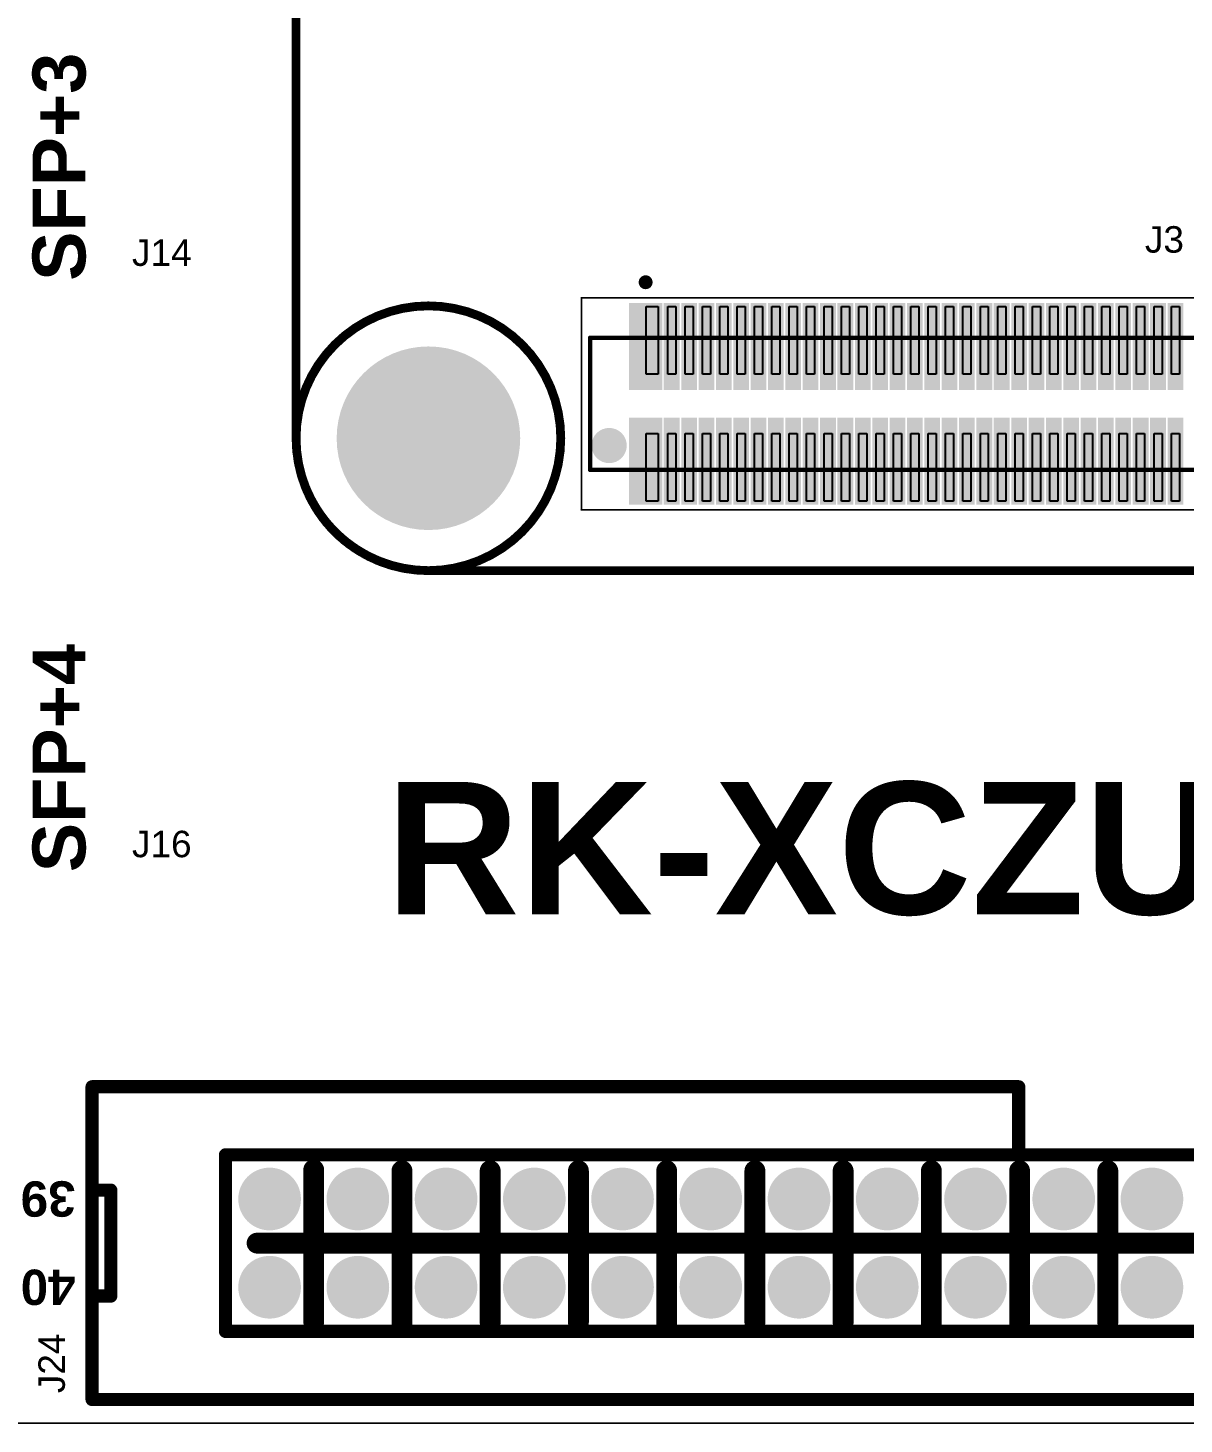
# Model space of a CAD drawing. Header units: inches. Extents: x -7 to 179, y 0 to 152.
# Drawn here: x 42.52 to 75.8, y -0.03 to 40.15 of the extents above; entities that cross this region are included whole.
import ezdxf

# ---------------------------------------------------------------- set-up
doc = ezdxf.new("R2010")
doc.units = ezdxf.units.IN
for name, color, linetype in [('BOT', 5, 'Continuous'), ('Bottom Overlay', 54, 'Continuous'), ('Bottom Solder', 6, 'Continuous'), ('Keep-Out Layer', 6, 'Continuous'), ('Mechanical 13', 56, 'Continuous'), ('Mechanical 15', 56, 'Continuous'), ('Multi-Layer', 9, 'Continuous'), ('Pad Holes', 156, 'Continuous'), ('TOP', 1, 'Continuous'), ('Top Overlay', 2, 'Continuous'), ('Top Paste', 8, 'Continuous'), ('Top Solder', 216, 'Continuous')]:
    doc.layers.add(name, color=color, linetype=linetype)
doc.styles.add('Arial', font='', dxfattribs={"height": 0.2})
doc.styles.add('Arial_Bold', font='', dxfattribs={"height": 0.2})
doc.styles.get('Arial').set_extended_font_data('Arial')
doc.styles.get('Arial_Bold').set_extended_font_data('Arial', bold=True)

msp = doc.modelspace()

# ---------------------------------------------------------------- hatches: boundary and pattern name
at = {"layer": 'BOT'}
h = msp.add_hatch(color=5, dxfattribs=at)
edge = h.paths.add_edge_path()
edge.add_arc((54.051, 28.346), 2.54, 0, 360)
h = msp.add_hatch(color=5, dxfattribs=at)
edge = h.paths.add_edge_path()
edge.add_arc((59.254, 28.136), 0.405, 0, 360)
h = msp.add_hatch(color=5, dxfattribs=at)
edge = h.paths.add_edge_path()
edge.add_arc((49.479, 6.452), 0.8, 0, 360)
h = msp.add_hatch(color=5, dxfattribs=at)
edge = h.paths.add_edge_path()
edge.add_arc((52.019, 6.452), 0.8, 0, 360)
h = msp.add_hatch(color=5, dxfattribs=at)
edge = h.paths.add_edge_path()
edge.add_arc((54.559, 6.452), 0.8, 0, 360)
h = msp.add_hatch(color=5, dxfattribs=at)
edge = h.paths.add_edge_path()
edge.add_arc((57.099, 6.452), 0.8, 0, 360)
h = msp.add_hatch(color=5, dxfattribs=at)
edge = h.paths.add_edge_path()
edge.add_arc((59.639, 6.452), 0.8, 0, 360)
h = msp.add_hatch(color=5, dxfattribs=at)
edge = h.paths.add_edge_path()
edge.add_arc((62.179, 6.452), 0.8, 0, 360)
h = msp.add_hatch(color=5, dxfattribs=at)
edge = h.paths.add_edge_path()
edge.add_arc((64.719, 6.452), 0.8, 0, 360)
h = msp.add_hatch(color=5, dxfattribs=at)
edge = h.paths.add_edge_path()
edge.add_arc((67.259, 6.452), 0.8, 0, 360)
h = msp.add_hatch(color=5, dxfattribs=at)
edge = h.paths.add_edge_path()
edge.add_arc((69.799, 6.452), 0.8, 0, 360)
h = msp.add_hatch(color=5, dxfattribs=at)
edge = h.paths.add_edge_path()
edge.add_arc((72.339, 6.452), 0.8, 0, 360)
h = msp.add_hatch(color=5, dxfattribs=at)
edge = h.paths.add_edge_path()
edge.add_arc((74.879, 6.452), 0.8, 0, 360)
h = msp.add_hatch(color=5, dxfattribs=at)
edge = h.paths.add_edge_path()
edge.add_arc((49.479, 3.912), 0.8, 0, 360)
h = msp.add_hatch(color=5, dxfattribs=at)
edge = h.paths.add_edge_path()
edge.add_arc((52.019, 3.912), 0.8, 0, 360)
h = msp.add_hatch(color=5, dxfattribs=at)
edge = h.paths.add_edge_path()
edge.add_arc((54.559, 3.912), 0.8, 0, 360)
h = msp.add_hatch(color=5, dxfattribs=at)
edge = h.paths.add_edge_path()
edge.add_arc((57.099, 3.912), 0.8, 0, 360)
h = msp.add_hatch(color=5, dxfattribs=at)
edge = h.paths.add_edge_path()
edge.add_arc((59.639, 3.912), 0.8, 0, 360)
h = msp.add_hatch(color=5, dxfattribs=at)
edge = h.paths.add_edge_path()
edge.add_arc((62.179, 3.912), 0.8, 0, 360)
h = msp.add_hatch(color=5, dxfattribs=at)
edge = h.paths.add_edge_path()
edge.add_arc((64.719, 3.912), 0.8, 0, 360)
h = msp.add_hatch(color=5, dxfattribs=at)
edge = h.paths.add_edge_path()
edge.add_arc((67.259, 3.912), 0.8, 0, 360)
h = msp.add_hatch(color=5, dxfattribs=at)
edge = h.paths.add_edge_path()
edge.add_arc((69.799, 3.912), 0.8, 0, 360)
h = msp.add_hatch(color=5, dxfattribs=at)
edge = h.paths.add_edge_path()
edge.add_arc((72.339, 3.912), 0.8, 0, 360)
h = msp.add_hatch(color=5, dxfattribs=at)
edge = h.paths.add_edge_path()
edge.add_arc((74.879, 3.912), 0.8, 0, 360)
at = {"layer": 'Bottom Solder'}
h = msp.add_hatch(color=6, dxfattribs=at)
edge = h.paths.add_edge_path()
edge.add_arc((54.051, 28.346), 2.642, 0, 360)
h = msp.add_hatch(color=6, dxfattribs=at)
edge = h.paths.add_edge_path()
edge.add_arc((59.254, 28.136), 0.507, 0, 360)
h = msp.add_hatch(color=6, dxfattribs=at)
edge = h.paths.add_edge_path()
edge.add_arc((49.479, 6.452), 0.902, 0, 360)
h = msp.add_hatch(color=6, dxfattribs=at)
edge = h.paths.add_edge_path()
edge.add_arc((52.019, 6.452), 0.902, 0, 360)
h = msp.add_hatch(color=6, dxfattribs=at)
edge = h.paths.add_edge_path()
edge.add_arc((54.559, 6.452), 0.902, 0, 360)
h = msp.add_hatch(color=6, dxfattribs=at)
edge = h.paths.add_edge_path()
edge.add_arc((57.099, 6.452), 0.902, 0, 360)
h = msp.add_hatch(color=6, dxfattribs=at)
edge = h.paths.add_edge_path()
edge.add_arc((59.639, 6.452), 0.902, 0, 360)
h = msp.add_hatch(color=6, dxfattribs=at)
edge = h.paths.add_edge_path()
edge.add_arc((62.179, 6.452), 0.902, 0, 360)
h = msp.add_hatch(color=6, dxfattribs=at)
edge = h.paths.add_edge_path()
edge.add_arc((64.719, 6.452), 0.902, 0, 360)
h = msp.add_hatch(color=6, dxfattribs=at)
edge = h.paths.add_edge_path()
edge.add_arc((67.259, 6.452), 0.902, 0, 360)
h = msp.add_hatch(color=6, dxfattribs=at)
edge = h.paths.add_edge_path()
edge.add_arc((69.799, 6.452), 0.902, 0, 360)
h = msp.add_hatch(color=6, dxfattribs=at)
edge = h.paths.add_edge_path()
edge.add_arc((72.339, 6.452), 0.902, 0, 360)
h = msp.add_hatch(color=6, dxfattribs=at)
edge = h.paths.add_edge_path()
edge.add_arc((74.879, 6.452), 0.902, 0, 360)
h = msp.add_hatch(color=6, dxfattribs=at)
edge = h.paths.add_edge_path()
edge.add_arc((49.479, 3.912), 0.902, 0, 360)
h = msp.add_hatch(color=6, dxfattribs=at)
edge = h.paths.add_edge_path()
edge.add_arc((52.019, 3.912), 0.902, 0, 360)
h = msp.add_hatch(color=6, dxfattribs=at)
edge = h.paths.add_edge_path()
edge.add_arc((54.559, 3.912), 0.902, 0, 360)
h = msp.add_hatch(color=6, dxfattribs=at)
edge = h.paths.add_edge_path()
edge.add_arc((57.099, 3.912), 0.902, 0, 360)
h = msp.add_hatch(color=6, dxfattribs=at)
edge = h.paths.add_edge_path()
edge.add_arc((59.639, 3.912), 0.902, 0, 360)
h = msp.add_hatch(color=6, dxfattribs=at)
edge = h.paths.add_edge_path()
edge.add_arc((62.179, 3.912), 0.902, 0, 360)
h = msp.add_hatch(color=6, dxfattribs=at)
edge = h.paths.add_edge_path()
edge.add_arc((64.719, 3.912), 0.902, 0, 360)
h = msp.add_hatch(color=6, dxfattribs=at)
edge = h.paths.add_edge_path()
edge.add_arc((67.259, 3.912), 0.902, 0, 360)
h = msp.add_hatch(color=6, dxfattribs=at)
edge = h.paths.add_edge_path()
edge.add_arc((69.799, 3.912), 0.902, 0, 360)
h = msp.add_hatch(color=6, dxfattribs=at)
edge = h.paths.add_edge_path()
edge.add_arc((72.339, 3.912), 0.902, 0, 360)
h = msp.add_hatch(color=6, dxfattribs=at)
edge = h.paths.add_edge_path()
edge.add_arc((74.879, 3.912), 0.902, 0, 360)
at = {"layer": 'Multi-Layer'}
h = msp.add_hatch(color=9, dxfattribs=at)
edge = h.paths.add_edge_path()
edge.add_arc((54.051, 28.346), 2.54, 0, 360)
h = msp.add_hatch(color=9, dxfattribs=at)
edge = h.paths.add_edge_path()
edge.add_arc((59.254, 28.136), 0.405, 0, 360)
h = msp.add_hatch(color=9, dxfattribs=at)
edge = h.paths.add_edge_path()
edge.add_arc((49.479, 6.452), 0.8, 0, 360)
h = msp.add_hatch(color=9, dxfattribs=at)
edge = h.paths.add_edge_path()
edge.add_arc((52.019, 6.452), 0.8, 0, 360)
h = msp.add_hatch(color=9, dxfattribs=at)
edge = h.paths.add_edge_path()
edge.add_arc((54.559, 6.452), 0.8, 0, 360)
h = msp.add_hatch(color=9, dxfattribs=at)
edge = h.paths.add_edge_path()
edge.add_arc((57.099, 6.452), 0.8, 0, 360)
h = msp.add_hatch(color=9, dxfattribs=at)
edge = h.paths.add_edge_path()
edge.add_arc((59.639, 6.452), 0.8, 0, 360)
h = msp.add_hatch(color=9, dxfattribs=at)
edge = h.paths.add_edge_path()
edge.add_arc((62.179, 6.452), 0.8, 0, 360)
h = msp.add_hatch(color=9, dxfattribs=at)
edge = h.paths.add_edge_path()
edge.add_arc((64.719, 6.452), 0.8, 0, 360)
h = msp.add_hatch(color=9, dxfattribs=at)
edge = h.paths.add_edge_path()
edge.add_arc((67.259, 6.452), 0.8, 0, 360)
h = msp.add_hatch(color=9, dxfattribs=at)
edge = h.paths.add_edge_path()
edge.add_arc((69.799, 6.452), 0.8, 0, 360)
h = msp.add_hatch(color=9, dxfattribs=at)
edge = h.paths.add_edge_path()
edge.add_arc((72.339, 6.452), 0.8, 0, 360)
h = msp.add_hatch(color=9, dxfattribs=at)
edge = h.paths.add_edge_path()
edge.add_arc((74.879, 6.452), 0.8, 0, 360)
h = msp.add_hatch(color=9, dxfattribs=at)
edge = h.paths.add_edge_path()
edge.add_arc((49.479, 3.912), 0.8, 0, 360)
h = msp.add_hatch(color=9, dxfattribs=at)
edge = h.paths.add_edge_path()
edge.add_arc((52.019, 3.912), 0.8, 0, 360)
h = msp.add_hatch(color=9, dxfattribs=at)
edge = h.paths.add_edge_path()
edge.add_arc((54.559, 3.912), 0.8, 0, 360)
h = msp.add_hatch(color=9, dxfattribs=at)
edge = h.paths.add_edge_path()
edge.add_arc((57.099, 3.912), 0.8, 0, 360)
h = msp.add_hatch(color=9, dxfattribs=at)
edge = h.paths.add_edge_path()
edge.add_arc((59.639, 3.912), 0.8, 0, 360)
h = msp.add_hatch(color=9, dxfattribs=at)
edge = h.paths.add_edge_path()
edge.add_arc((62.179, 3.912), 0.8, 0, 360)
h = msp.add_hatch(color=9, dxfattribs=at)
edge = h.paths.add_edge_path()
edge.add_arc((64.719, 3.912), 0.8, 0, 360)
h = msp.add_hatch(color=9, dxfattribs=at)
edge = h.paths.add_edge_path()
edge.add_arc((67.259, 3.912), 0.8, 0, 360)
h = msp.add_hatch(color=9, dxfattribs=at)
edge = h.paths.add_edge_path()
edge.add_arc((69.799, 3.912), 0.8, 0, 360)
h = msp.add_hatch(color=9, dxfattribs=at)
edge = h.paths.add_edge_path()
edge.add_arc((72.339, 3.912), 0.8, 0, 360)
h = msp.add_hatch(color=9, dxfattribs=at)
edge = h.paths.add_edge_path()
edge.add_arc((74.879, 3.912), 0.8, 0, 360)
at = {"layer": 'Pad Holes'}
h = msp.add_hatch(color=7, dxfattribs=at)
edge = h.paths.add_edge_path()
edge.add_arc((54.051, 28.346), 1.587, 0, 360)
h = msp.add_hatch(color=7, dxfattribs=at)
edge = h.paths.add_edge_path()
edge.add_arc((59.254, 28.136), 0.405, 0, 360)
h = msp.add_hatch(color=7, dxfattribs=at)
edge = h.paths.add_edge_path()
edge.add_arc((49.479, 6.452), 0.45, 0, 360)
h = msp.add_hatch(color=7, dxfattribs=at)
edge = h.paths.add_edge_path()
edge.add_arc((52.019, 6.452), 0.45, 0, 360)
h = msp.add_hatch(color=7, dxfattribs=at)
edge = h.paths.add_edge_path()
edge.add_arc((54.559, 6.452), 0.45, 0, 360)
h = msp.add_hatch(color=7, dxfattribs=at)
edge = h.paths.add_edge_path()
edge.add_arc((57.099, 6.452), 0.45, 0, 360)
h = msp.add_hatch(color=7, dxfattribs=at)
edge = h.paths.add_edge_path()
edge.add_arc((59.639, 6.452), 0.45, 0, 360)
h = msp.add_hatch(color=7, dxfattribs=at)
edge = h.paths.add_edge_path()
edge.add_arc((62.179, 6.452), 0.45, 0, 360)
h = msp.add_hatch(color=7, dxfattribs=at)
edge = h.paths.add_edge_path()
edge.add_arc((64.719, 6.452), 0.45, 0, 360)
h = msp.add_hatch(color=7, dxfattribs=at)
edge = h.paths.add_edge_path()
edge.add_arc((67.259, 6.452), 0.45, 0, 360)
h = msp.add_hatch(color=7, dxfattribs=at)
edge = h.paths.add_edge_path()
edge.add_arc((69.799, 6.452), 0.45, 0, 360)
h = msp.add_hatch(color=7, dxfattribs=at)
edge = h.paths.add_edge_path()
edge.add_arc((72.339, 6.452), 0.45, 0, 360)
h = msp.add_hatch(color=7, dxfattribs=at)
edge = h.paths.add_edge_path()
edge.add_arc((74.879, 6.452), 0.45, 0, 360)
h = msp.add_hatch(color=7, dxfattribs=at)
edge = h.paths.add_edge_path()
edge.add_arc((49.479, 3.912), 0.45, 0, 360)
h = msp.add_hatch(color=7, dxfattribs=at)
edge = h.paths.add_edge_path()
edge.add_arc((52.019, 3.912), 0.45, 0, 360)
h = msp.add_hatch(color=7, dxfattribs=at)
edge = h.paths.add_edge_path()
edge.add_arc((54.559, 3.912), 0.45, 0, 360)
h = msp.add_hatch(color=7, dxfattribs=at)
edge = h.paths.add_edge_path()
edge.add_arc((57.099, 3.912), 0.45, 0, 360)
h = msp.add_hatch(color=7, dxfattribs=at)
edge = h.paths.add_edge_path()
edge.add_arc((59.639, 3.912), 0.45, 0, 360)
h = msp.add_hatch(color=7, dxfattribs=at)
edge = h.paths.add_edge_path()
edge.add_arc((62.179, 3.912), 0.45, 0, 360)
h = msp.add_hatch(color=7, dxfattribs=at)
edge = h.paths.add_edge_path()
edge.add_arc((64.719, 3.912), 0.45, 0, 360)
h = msp.add_hatch(color=7, dxfattribs=at)
edge = h.paths.add_edge_path()
edge.add_arc((67.259, 3.912), 0.45, 0, 360)
h = msp.add_hatch(color=7, dxfattribs=at)
edge = h.paths.add_edge_path()
edge.add_arc((69.799, 3.912), 0.45, 0, 360)
h = msp.add_hatch(color=7, dxfattribs=at)
edge = h.paths.add_edge_path()
edge.add_arc((72.339, 3.912), 0.45, 0, 360)
h = msp.add_hatch(color=7, dxfattribs=at)
edge = h.paths.add_edge_path()
edge.add_arc((74.879, 3.912), 0.45, 0, 360)
at = {"layer": 'TOP'}
for points in [[(59.929, 32.136), (60.679, 32.136), (60.679, 29.836), (59.929, 29.836)], [(60.929, 32.136), (61.179, 32.136), (61.179, 29.836), (60.929, 29.836)], [(61.429, 32.136), (61.679, 32.136), (61.679, 29.836), (61.429, 29.836)], [(61.929, 32.136), (62.179, 32.136), (62.179, 29.836), (61.929, 29.836)], [(62.429, 32.136), (62.679, 32.136), (62.679, 29.836), (62.429, 29.836)], [(62.929, 32.136), (63.179, 32.136), (63.179, 29.836), (62.929, 29.836)], [(63.429, 32.136), (63.679, 32.136), (63.679, 29.836), (63.429, 29.836)], [(63.929, 32.136), (64.179, 32.136), (64.179, 29.836), (63.929, 29.836)], [(64.429, 32.136), (64.679, 32.136), (64.679, 29.836), (64.429, 29.836)], [(64.929, 32.136), (65.179, 32.136), (65.179, 29.836), (64.929, 29.836)], [(65.429, 32.136), (65.679, 32.136), (65.679, 29.836), (65.429, 29.836)], [(65.929, 32.136), (66.179, 32.136), (66.179, 29.836), (65.929, 29.836)], [(66.429, 32.136), (66.679, 32.136), (66.679, 29.836), (66.429, 29.836)], [(66.929, 32.136), (67.179, 32.136), (67.179, 29.836), (66.929, 29.836)], [(67.429, 32.136), (67.679, 32.136), (67.679, 29.836), (67.429, 29.836)], [(67.929, 32.136), (68.179, 32.136), (68.179, 29.836), (67.929, 29.836)], [(68.429, 32.136), (68.679, 32.136), (68.679, 29.836), (68.429, 29.836)], [(68.929, 32.136), (69.179, 32.136), (69.179, 29.836), (68.929, 29.836)], [(69.429, 32.136), (69.679, 32.136), (69.679, 29.836), (69.429, 29.836)], [(69.929, 32.136), (70.179, 32.136), (70.179, 29.836), (69.929, 29.836)], [(70.429, 32.136), (70.679, 32.136), (70.679, 29.836), (70.429, 29.836)], [(70.929, 32.136), (71.179, 32.136), (71.179, 29.836), (70.929, 29.836)], [(71.429, 32.136), (71.679, 32.136), (71.679, 29.836), (71.429, 29.836)], [(71.929, 32.136), (72.179, 32.136), (72.179, 29.836), (71.929, 29.836)], [(72.429, 32.136), (72.679, 32.136), (72.679, 29.836), (72.429, 29.836)], [(72.929, 32.136), (73.179, 32.136), (73.179, 29.836), (72.929, 29.836)], [(73.429, 32.136), (73.679, 32.136), (73.679, 29.836), (73.429, 29.836)], [(73.929, 32.136), (74.179, 32.136), (74.179, 29.836), (73.929, 29.836)], [(74.429, 32.136), (74.679, 32.136), (74.679, 29.836), (74.429, 29.836)], [(74.929, 32.136), (75.179, 32.136), (75.179, 29.836), (74.929, 29.836)], [(75.429, 32.136), (75.679, 32.136), (75.679, 29.836), (75.429, 29.836)], [(59.929, 28.836), (60.679, 28.836), (60.679, 26.536), (59.929, 26.536)], [(60.929, 28.836), (61.179, 28.836), (61.179, 26.536), (60.929, 26.536)], [(61.429, 28.836), (61.679, 28.836), (61.679, 26.536), (61.429, 26.536)], [(61.929, 28.836), (62.179, 28.836), (62.179, 26.536), (61.929, 26.536)], [(62.429, 28.836), (62.679, 28.836), (62.679, 26.536), (62.429, 26.536)], [(62.929, 28.836), (63.179, 28.836), (63.179, 26.536), (62.929, 26.536)], [(63.429, 28.836), (63.679, 28.836), (63.679, 26.536), (63.429, 26.536)], [(63.929, 28.836), (64.179, 28.836), (64.179, 26.536), (63.929, 26.536)], [(64.429, 28.836), (64.679, 28.836), (64.679, 26.536), (64.429, 26.536)], [(64.929, 28.836), (65.179, 28.836), (65.179, 26.536), (64.929, 26.536)], [(65.429, 28.836), (65.679, 28.836), (65.679, 26.536), (65.429, 26.536)], [(65.929, 28.836), (66.179, 28.836), (66.179, 26.536), (65.929, 26.536)], [(66.429, 28.836), (66.679, 28.836), (66.679, 26.536), (66.429, 26.536)], [(66.929, 28.836), (67.179, 28.836), (67.179, 26.536), (66.929, 26.536)], [(67.429, 28.836), (67.679, 28.836), (67.679, 26.536), (67.429, 26.536)], [(67.929, 28.836), (68.179, 28.836), (68.179, 26.536), (67.929, 26.536)], [(68.429, 28.836), (68.679, 28.836), (68.679, 26.536), (68.429, 26.536)], [(68.929, 28.836), (69.179, 28.836), (69.179, 26.536), (68.929, 26.536)], [(69.429, 28.836), (69.679, 28.836), (69.679, 26.536), (69.429, 26.536)], [(69.929, 28.836), (70.179, 28.836), (70.179, 26.536), (69.929, 26.536)], [(70.429, 28.836), (70.679, 28.836), (70.679, 26.536), (70.429, 26.536)], [(70.929, 28.836), (71.179, 28.836), (71.179, 26.536), (70.929, 26.536)], [(71.429, 28.836), (71.679, 28.836), (71.679, 26.536), (71.429, 26.536)], [(71.929, 28.836), (72.179, 28.836), (72.179, 26.536), (71.929, 26.536)], [(72.429, 28.836), (72.679, 28.836), (72.679, 26.536), (72.429, 26.536)], [(72.929, 28.836), (73.179, 28.836), (73.179, 26.536), (72.929, 26.536)], [(73.429, 28.836), (73.679, 28.836), (73.679, 26.536), (73.429, 26.536)], [(73.929, 28.836), (74.179, 28.836), (74.179, 26.536), (73.929, 26.536)], [(74.429, 28.836), (74.679, 28.836), (74.679, 26.536), (74.429, 26.536)], [(74.929, 28.836), (75.179, 28.836), (75.179, 26.536), (74.929, 26.536)], [(75.429, 28.836), (75.679, 28.836), (75.679, 26.536), (75.429, 26.536)]]:
    msp.add_hatch(color=1, dxfattribs=at).paths.add_polyline_path(points)
h = msp.add_hatch(color=1, dxfattribs=at)
edge = h.paths.add_edge_path()
edge.add_arc((54.051, 28.346), 2.54, 0, 360)
h = msp.add_hatch(color=1, dxfattribs=at)
edge = h.paths.add_edge_path()
edge.add_arc((59.254, 28.136), 0.405, 0, 360)
h = msp.add_hatch(color=1, dxfattribs=at)
edge = h.paths.add_edge_path()
edge.add_arc((49.479, 6.452), 0.8, 0, 360)
h = msp.add_hatch(color=1, dxfattribs=at)
edge = h.paths.add_edge_path()
edge.add_arc((52.019, 6.452), 0.8, 0, 360)
h = msp.add_hatch(color=1, dxfattribs=at)
edge = h.paths.add_edge_path()
edge.add_arc((54.559, 6.452), 0.8, 0, 360)
h = msp.add_hatch(color=1, dxfattribs=at)
edge = h.paths.add_edge_path()
edge.add_arc((57.099, 6.452), 0.8, 0, 360)
h = msp.add_hatch(color=1, dxfattribs=at)
edge = h.paths.add_edge_path()
edge.add_arc((59.639, 6.452), 0.8, 0, 360)
h = msp.add_hatch(color=1, dxfattribs=at)
edge = h.paths.add_edge_path()
edge.add_arc((62.179, 6.452), 0.8, 0, 360)
h = msp.add_hatch(color=1, dxfattribs=at)
edge = h.paths.add_edge_path()
edge.add_arc((64.719, 6.452), 0.8, 0, 360)
h = msp.add_hatch(color=1, dxfattribs=at)
edge = h.paths.add_edge_path()
edge.add_arc((67.259, 6.452), 0.8, 0, 360)
h = msp.add_hatch(color=1, dxfattribs=at)
edge = h.paths.add_edge_path()
edge.add_arc((69.799, 6.452), 0.8, 0, 360)
h = msp.add_hatch(color=1, dxfattribs=at)
edge = h.paths.add_edge_path()
edge.add_arc((72.339, 6.452), 0.8, 0, 360)
h = msp.add_hatch(color=1, dxfattribs=at)
edge = h.paths.add_edge_path()
edge.add_arc((74.879, 6.452), 0.8, 0, 360)
h = msp.add_hatch(color=1, dxfattribs=at)
edge = h.paths.add_edge_path()
edge.add_arc((49.479, 3.912), 0.8, 0, 360)
h = msp.add_hatch(color=1, dxfattribs=at)
edge = h.paths.add_edge_path()
edge.add_arc((52.019, 3.912), 0.8, 0, 360)
h = msp.add_hatch(color=1, dxfattribs=at)
edge = h.paths.add_edge_path()
edge.add_arc((54.559, 3.912), 0.8, 0, 360)
h = msp.add_hatch(color=1, dxfattribs=at)
edge = h.paths.add_edge_path()
edge.add_arc((57.099, 3.912), 0.8, 0, 360)
h = msp.add_hatch(color=1, dxfattribs=at)
edge = h.paths.add_edge_path()
edge.add_arc((59.639, 3.912), 0.8, 0, 360)
h = msp.add_hatch(color=1, dxfattribs=at)
edge = h.paths.add_edge_path()
edge.add_arc((62.179, 3.912), 0.8, 0, 360)
h = msp.add_hatch(color=1, dxfattribs=at)
edge = h.paths.add_edge_path()
edge.add_arc((64.719, 3.912), 0.8, 0, 360)
h = msp.add_hatch(color=1, dxfattribs=at)
edge = h.paths.add_edge_path()
edge.add_arc((67.259, 3.912), 0.8, 0, 360)
h = msp.add_hatch(color=1, dxfattribs=at)
edge = h.paths.add_edge_path()
edge.add_arc((69.799, 3.912), 0.8, 0, 360)
h = msp.add_hatch(color=1, dxfattribs=at)
edge = h.paths.add_edge_path()
edge.add_arc((72.339, 3.912), 0.8, 0, 360)
h = msp.add_hatch(color=1, dxfattribs=at)
edge = h.paths.add_edge_path()
edge.add_arc((74.879, 3.912), 0.8, 0, 360)
at = {"layer": 'Top Solder'}
for points in [[(59.827, 32.238), (60.78, 32.238), (60.78, 29.734), (59.827, 29.734)], [(60.827, 32.238), (61.28, 32.238), (61.28, 29.734), (60.827, 29.734)], [(61.327, 32.238), (61.78, 32.238), (61.78, 29.734), (61.327, 29.734)], [(61.827, 32.238), (62.28, 32.238), (62.28, 29.734), (61.827, 29.734)], [(62.327, 32.238), (62.78, 32.238), (62.78, 29.734), (62.327, 29.734)], [(62.827, 32.238), (63.28, 32.238), (63.28, 29.734), (62.827, 29.734)], [(63.327, 32.238), (63.78, 32.238), (63.78, 29.734), (63.327, 29.734)], [(63.827, 32.238), (64.28, 32.238), (64.28, 29.734), (63.827, 29.734)], [(64.327, 32.238), (64.78, 32.238), (64.78, 29.734), (64.327, 29.734)], [(64.827, 32.238), (65.28, 32.238), (65.28, 29.734), (64.827, 29.734)], [(65.327, 32.238), (65.78, 32.238), (65.78, 29.734), (65.327, 29.734)], [(65.827, 32.238), (66.28, 32.238), (66.28, 29.734), (65.827, 29.734)], [(66.327, 32.238), (66.78, 32.238), (66.78, 29.734), (66.327, 29.734)], [(66.827, 32.238), (67.28, 32.238), (67.28, 29.734), (66.827, 29.734)], [(67.327, 32.238), (67.78, 32.238), (67.78, 29.734), (67.327, 29.734)], [(67.827, 32.238), (68.28, 32.238), (68.28, 29.734), (67.827, 29.734)], [(68.327, 32.238), (68.78, 32.238), (68.78, 29.734), (68.327, 29.734)], [(68.827, 32.238), (69.28, 32.238), (69.28, 29.734), (68.827, 29.734)], [(69.327, 32.238), (69.78, 32.238), (69.78, 29.734), (69.327, 29.734)], [(69.827, 32.238), (70.28, 32.238), (70.28, 29.734), (69.827, 29.734)], [(70.327, 32.238), (70.78, 32.238), (70.78, 29.734), (70.327, 29.734)], [(70.827, 32.238), (71.28, 32.238), (71.28, 29.734), (70.827, 29.734)], [(71.327, 32.238), (71.78, 32.238), (71.78, 29.734), (71.327, 29.734)], [(71.827, 32.238), (72.28, 32.238), (72.28, 29.734), (71.827, 29.734)], [(72.327, 32.238), (72.78, 32.238), (72.78, 29.734), (72.327, 29.734)], [(72.827, 32.238), (73.28, 32.238), (73.28, 29.734), (72.827, 29.734)], [(73.327, 32.238), (73.78, 32.238), (73.78, 29.734), (73.327, 29.734)], [(73.827, 32.238), (74.28, 32.238), (74.28, 29.734), (73.827, 29.734)], [(74.327, 32.238), (74.78, 32.238), (74.78, 29.734), (74.327, 29.734)], [(74.827, 32.238), (75.28, 32.238), (75.28, 29.734), (74.827, 29.734)], [(75.327, 32.238), (75.78, 32.238), (75.78, 29.734), (75.327, 29.734)], [(59.827, 28.938), (60.78, 28.938), (60.78, 26.434), (59.827, 26.434)], [(60.827, 28.938), (61.28, 28.938), (61.28, 26.434), (60.827, 26.434)], [(61.327, 28.938), (61.78, 28.938), (61.78, 26.434), (61.327, 26.434)], [(61.827, 28.938), (62.28, 28.938), (62.28, 26.434), (61.827, 26.434)], [(62.327, 28.938), (62.78, 28.938), (62.78, 26.434), (62.327, 26.434)], [(62.827, 28.938), (63.28, 28.938), (63.28, 26.434), (62.827, 26.434)], [(63.327, 28.938), (63.78, 28.938), (63.78, 26.434), (63.327, 26.434)], [(63.827, 28.938), (64.28, 28.938), (64.28, 26.434), (63.827, 26.434)], [(64.327, 28.938), (64.78, 28.938), (64.78, 26.434), (64.327, 26.434)], [(64.827, 28.938), (65.28, 28.938), (65.28, 26.434), (64.827, 26.434)], [(65.327, 28.938), (65.78, 28.938), (65.78, 26.434), (65.327, 26.434)], [(65.827, 28.938), (66.28, 28.938), (66.28, 26.434), (65.827, 26.434)], [(66.327, 28.938), (66.78, 28.938), (66.78, 26.434), (66.327, 26.434)], [(66.827, 28.938), (67.28, 28.938), (67.28, 26.434), (66.827, 26.434)], [(67.327, 28.938), (67.78, 28.938), (67.78, 26.434), (67.327, 26.434)], [(67.827, 28.938), (68.28, 28.938), (68.28, 26.434), (67.827, 26.434)], [(68.327, 28.938), (68.78, 28.938), (68.78, 26.434), (68.327, 26.434)], [(68.827, 28.938), (69.28, 28.938), (69.28, 26.434), (68.827, 26.434)], [(69.327, 28.938), (69.78, 28.938), (69.78, 26.434), (69.327, 26.434)], [(69.827, 28.938), (70.28, 28.938), (70.28, 26.434), (69.827, 26.434)], [(70.327, 28.938), (70.78, 28.938), (70.78, 26.434), (70.327, 26.434)], [(70.827, 28.938), (71.28, 28.938), (71.28, 26.434), (70.827, 26.434)], [(71.327, 28.938), (71.78, 28.938), (71.78, 26.434), (71.327, 26.434)], [(71.827, 28.938), (72.28, 28.938), (72.28, 26.434), (71.827, 26.434)], [(72.327, 28.938), (72.78, 28.938), (72.78, 26.434), (72.327, 26.434)], [(72.827, 28.938), (73.28, 28.938), (73.28, 26.434), (72.827, 26.434)], [(73.327, 28.938), (73.78, 28.938), (73.78, 26.434), (73.327, 26.434)], [(73.827, 28.938), (74.28, 28.938), (74.28, 26.434), (73.827, 26.434)], [(74.327, 28.938), (74.78, 28.938), (74.78, 26.434), (74.327, 26.434)], [(74.827, 28.938), (75.28, 28.938), (75.28, 26.434), (74.827, 26.434)], [(75.327, 28.938), (75.78, 28.938), (75.78, 26.434), (75.327, 26.434)]]:
    msp.add_hatch(color=216, dxfattribs=at).paths.add_polyline_path(points)
h = msp.add_hatch(color=216, dxfattribs=at)
edge = h.paths.add_edge_path()
edge.add_arc((54.051, 28.346), 2.642, 0, 360)
h = msp.add_hatch(color=216, dxfattribs=at)
edge = h.paths.add_edge_path()
edge.add_arc((59.254, 28.136), 0.507, 0, 360)
h = msp.add_hatch(color=216, dxfattribs=at)
edge = h.paths.add_edge_path()
edge.add_arc((49.479, 6.452), 0.902, 0, 360)
h = msp.add_hatch(color=216, dxfattribs=at)
edge = h.paths.add_edge_path()
edge.add_arc((52.019, 6.452), 0.902, 0, 360)
h = msp.add_hatch(color=216, dxfattribs=at)
edge = h.paths.add_edge_path()
edge.add_arc((54.559, 6.452), 0.902, 0, 360)
h = msp.add_hatch(color=216, dxfattribs=at)
edge = h.paths.add_edge_path()
edge.add_arc((57.099, 6.452), 0.902, 0, 360)
h = msp.add_hatch(color=216, dxfattribs=at)
edge = h.paths.add_edge_path()
edge.add_arc((59.639, 6.452), 0.902, 0, 360)
h = msp.add_hatch(color=216, dxfattribs=at)
edge = h.paths.add_edge_path()
edge.add_arc((62.179, 6.452), 0.902, 0, 360)
h = msp.add_hatch(color=216, dxfattribs=at)
edge = h.paths.add_edge_path()
edge.add_arc((64.719, 6.452), 0.902, 0, 360)
h = msp.add_hatch(color=216, dxfattribs=at)
edge = h.paths.add_edge_path()
edge.add_arc((67.259, 6.452), 0.902, 0, 360)
h = msp.add_hatch(color=216, dxfattribs=at)
edge = h.paths.add_edge_path()
edge.add_arc((69.799, 6.452), 0.902, 0, 360)
h = msp.add_hatch(color=216, dxfattribs=at)
edge = h.paths.add_edge_path()
edge.add_arc((72.339, 6.452), 0.902, 0, 360)
h = msp.add_hatch(color=216, dxfattribs=at)
edge = h.paths.add_edge_path()
edge.add_arc((74.879, 6.452), 0.902, 0, 360)
h = msp.add_hatch(color=216, dxfattribs=at)
edge = h.paths.add_edge_path()
edge.add_arc((49.479, 3.912), 0.902, 0, 360)
h = msp.add_hatch(color=216, dxfattribs=at)
edge = h.paths.add_edge_path()
edge.add_arc((52.019, 3.912), 0.902, 0, 360)
h = msp.add_hatch(color=216, dxfattribs=at)
edge = h.paths.add_edge_path()
edge.add_arc((54.559, 3.912), 0.902, 0, 360)
h = msp.add_hatch(color=216, dxfattribs=at)
edge = h.paths.add_edge_path()
edge.add_arc((57.099, 3.912), 0.902, 0, 360)
h = msp.add_hatch(color=216, dxfattribs=at)
edge = h.paths.add_edge_path()
edge.add_arc((59.639, 3.912), 0.902, 0, 360)
h = msp.add_hatch(color=216, dxfattribs=at)
edge = h.paths.add_edge_path()
edge.add_arc((62.179, 3.912), 0.902, 0, 360)
h = msp.add_hatch(color=216, dxfattribs=at)
edge = h.paths.add_edge_path()
edge.add_arc((64.719, 3.912), 0.902, 0, 360)
h = msp.add_hatch(color=216, dxfattribs=at)
edge = h.paths.add_edge_path()
edge.add_arc((67.259, 3.912), 0.902, 0, 360)
h = msp.add_hatch(color=216, dxfattribs=at)
edge = h.paths.add_edge_path()
edge.add_arc((69.799, 3.912), 0.902, 0, 360)
h = msp.add_hatch(color=216, dxfattribs=at)
edge = h.paths.add_edge_path()
edge.add_arc((72.339, 3.912), 0.902, 0, 360)
h = msp.add_hatch(color=216, dxfattribs=at)
edge = h.paths.add_edge_path()
edge.add_arc((74.879, 3.912), 0.902, 0, 360)

# ---------------------------------------------------------------- linework, layer by layer
at = {"layer": 'Bottom Overlay'}
for points in [[(50.749, 2.921, 0.6, 0.6, 0), (50.749, 7.29, 0.6, 0.6, 0)], [(53.289, 2.896, 0.6, 0.6, 0), (53.289, 7.264, 0.6, 0.6, 0)], [(55.829, 2.896, 0.6, 0.6, 0), (55.829, 7.264, 0.6, 0.6, 0)], [(58.369, 2.896, 0.6, 0.6, 0), (58.369, 7.264, 0.6, 0.6, 0)], [(60.909, 2.896, 0.6, 0.6, 0), (60.909, 7.264, 0.6, 0.6, 0)], [(63.449, 2.896, 0.6, 0.6, 0), (63.449, 7.264, 0.6, 0.6, 0)], [(65.989, 2.896, 0.6, 0.6, 0), (65.989, 7.264, 0.6, 0.6, 0)], [(68.529, 2.896, 0.6, 0.6, 0), (68.529, 7.264, 0.6, 0.6, 0)], [(71.069, 2.896, 0.6, 0.6, 0), (71.069, 7.264, 0.6, 0.6, 0)], [(73.609, 2.896, 0.6, 0.6, 0), (73.609, 7.264, 0.6, 0.6, 0)], [(49.119, 5.182, 0.6, 0.6, 0), (98.781, 5.182, 0.6, 0.6, 0)]]:
    msp.add_lwpolyline(points, format="xyseb", dxfattribs=at)
for points in [[(50.599, 7.29, 0.3, 0.3, 1), (50.899, 7.29, 0.3, 0.3, 1)], [(53.139, 7.264, 0.3, 0.3, 1), (53.439, 7.264, 0.3, 0.3, 1)], [(55.679, 7.264, 0.3, 0.3, 1), (55.979, 7.264, 0.3, 0.3, 1)], [(58.219, 7.264, 0.3, 0.3, 1), (58.519, 7.264, 0.3, 0.3, 1)], [(60.759, 7.264, 0.3, 0.3, 1), (61.059, 7.264, 0.3, 0.3, 1)], [(63.299, 7.264, 0.3, 0.3, 1), (63.599, 7.264, 0.3, 0.3, 1)], [(65.839, 7.264, 0.3, 0.3, 1), (66.139, 7.264, 0.3, 0.3, 1)], [(68.379, 7.264, 0.3, 0.3, 1), (68.679, 7.264, 0.3, 0.3, 1)], [(70.919, 7.264, 0.3, 0.3, 1), (71.219, 7.264, 0.3, 0.3, 1)], [(73.459, 7.264, 0.3, 0.3, 1), (73.759, 7.264, 0.3, 0.3, 1)], [(48.969, 5.182, 0.3, 0.3, 1), (49.269, 5.182, 0.3, 0.3, 1)], [(50.599, 2.921, 0.3, 0.3, 1), (50.899, 2.921, 0.3, 0.3, 1)], [(53.139, 2.896, 0.3, 0.3, 1), (53.439, 2.896, 0.3, 0.3, 1)], [(55.679, 2.896, 0.3, 0.3, 1), (55.979, 2.896, 0.3, 0.3, 1)], [(58.219, 2.896, 0.3, 0.3, 1), (58.519, 2.896, 0.3, 0.3, 1)], [(60.759, 2.896, 0.3, 0.3, 1), (61.059, 2.896, 0.3, 0.3, 1)], [(63.299, 2.896, 0.3, 0.3, 1), (63.599, 2.896, 0.3, 0.3, 1)], [(65.839, 2.896, 0.3, 0.3, 1), (66.139, 2.896, 0.3, 0.3, 1)], [(68.379, 2.896, 0.3, 0.3, 1), (68.679, 2.896, 0.3, 0.3, 1)], [(70.919, 2.896, 0.3, 0.3, 1), (71.219, 2.896, 0.3, 0.3, 1)], [(73.459, 2.896, 0.3, 0.3, 1), (73.759, 2.896, 0.3, 0.3, 1)]]:
    msp.add_lwpolyline(points, format="xyseb", close=True, dxfattribs=at)
at = {"layer": 'Keep-Out Layer'}
msp.add_lwpolyline([(5.08, 0, 0.0508, 0.0508, 0), (173.482, 0, 0.0508, 0.0508, 0)], format="xyseb", dxfattribs=at)
at = {"layer": 'Mechanical 13'}
for points in [[(60.404, 32.836, 0.2, 0.2, 1), (60.204, 32.836, 0.2, 0.2, 1)], [(60.154, 32.836, 0.1, 0.1, 1), (60.254, 32.836, 0.1, 0.1, 1)], [(60.354, 32.836, 0.1, 0.1, 1), (60.454, 32.836, 0.1, 0.1, 1)], [(58.672, 31.236, 0.0635, 0.0635, 1), (58.736, 31.236, 0.0635, 0.0635, 1)], [(58.672, 31.236, 0.0635, 0.0635, 1), (58.736, 31.236, 0.0635, 0.0635, 1)], [(58.672, 27.436, 0.0635, 0.0635, 1), (58.736, 27.436, 0.0635, 0.0635, 1)], [(58.672, 27.436, 0.0635, 0.0635, 1), (58.736, 27.436, 0.0635, 0.0635, 1)]]:
    msp.add_lwpolyline(points, format="xyseb", close=True, dxfattribs=at)
for points in [[(58.704, 31.236, 0.127, 0.127, 0), (91.904, 31.236, 0.127, 0.127, 0)], [(58.704, 27.436, 0.127, 0.127, 0), (58.704, 31.236, 0.127, 0.127, 0)], [(58.704, 27.436, 0.127, 0.127, 0), (91.904, 27.436, 0.127, 0.127, 0)]]:
    msp.add_lwpolyline(points, format="xyseb", dxfattribs=at)
at = {"layer": 'Mechanical 15'}
for points in [[(58.454, 26.286, 0.05, 0.05, 0), (58.454, 32.386, 0.05, 0.05, 0)], [(58.454, 32.386, 0.05, 0.05, 0), (92.154, 32.386, 0.05, 0.05, 0)], [(58.454, 26.286, 0.05, 0.05, 0), (92.154, 26.286, 0.05, 0.05, 0)]]:
    msp.add_lwpolyline(points, format="xyseb", dxfattribs=at)
for points in [[(58.441, 32.386, 0.025, 0.025, 1), (58.466, 32.386, 0.025, 0.025, 1)], [(58.441, 32.386, 0.025, 0.025, 1), (58.466, 32.386, 0.025, 0.025, 1)], [(58.441, 26.286, 0.025, 0.025, 1), (58.466, 26.286, 0.025, 0.025, 1)], [(58.441, 26.286, 0.025, 0.025, 1), (58.466, 26.286, 0.025, 0.025, 1)]]:
    msp.add_lwpolyline(points, format="xyseb", close=True, dxfattribs=at)
at = {"layer": 'Top Overlay'}
for points in [[(50.241, 28.346, 0.254, 0.254, 0), (50.241, 67.92, 0.254, 0.254, 0)], [(58.704, 31.236, 0.127, 0.127, 0), (59.404, 31.236, 0.127, 0.127, 0)], [(58.704, 28.736, 0.127, 0.127, 0), (58.704, 31.236, 0.127, 0.127, 0)], [(54.051, 24.536, 0.254, 0.254, -0.414214), (50.241, 28.346, 0.254, 0.254, 0)], [(54.051, 24.536, 0.254, 0.254, 0), (131.521, 24.536, 0.254, 0.254, 0)], [(44.369, 0.682, 0.381, 0.381, 0), (44.369, 9.682, 0.381, 0.381, 0)], [(44.374, 9.682, 0.381, 0.381, 0), (71.044, 9.682, 0.381, 0.381, 0)], [(71.044, 7.722, 0.381, 0.381, 0), (71.044, 9.682, 0.381, 0.381, 0)], [(48.209, 2.642, 0.381, 0.381, 0), (48.209, 7.722, 0.381, 0.381, 0)], [(48.209, 2.642, 0.381, 0.381, 0), (48.209, 7.722, 0.381, 0.381, 0)], [(48.209, 5.182, 0.381, 0.381, 0), (48.209, 7.722, 0.381, 0.381, 0)], [(48.26, 7.722, 0.381, 0.381, 0), (99.009, 7.722, 0.381, 0.381, 0)], [(44.399, 6.706, 0.381, 0.381, 0), (44.907, 6.706, 0.381, 0.381, 0)], [(44.907, 3.658, 0.381, 0.381, 0), (44.907, 6.706, 0.381, 0.381, 0)], [(44.369, 3.658, 0.381, 0.381, 0), (44.907, 3.658, 0.381, 0.381, 0)], [(48.209, 2.642, 0.381, 0.381, 0), (99.009, 2.642, 0.381, 0.381, 0)], [(44.369, 0.682, 0.381, 0.381, 0), (102.849, 0.682, 0.381, 0.381, 0)]]:
    msp.add_lwpolyline(points, format="xyseb", dxfattribs=at)
for points in [[(60.404, 32.836, 0.2, 0.2, 1), (60.204, 32.836, 0.2, 0.2, 1)], [(60.154, 32.836, 0.1, 0.1, 1), (60.254, 32.836, 0.1, 0.1, 1)], [(60.354, 32.836, 0.1, 0.1, 1), (60.454, 32.836, 0.1, 0.1, 1)], [(57.861, 28.346, 0.254, 0.254, 1), (50.241, 28.346, 0.254, 0.254, 1)], [(58.672, 31.236, 0.0635, 0.0635, 1), (58.736, 31.236, 0.0635, 0.0635, 1)], [(58.672, 31.236, 0.0635, 0.0635, 1), (58.736, 31.236, 0.0635, 0.0635, 1)], [(59.372, 31.236, 0.0635, 0.0635, 1), (59.436, 31.236, 0.0635, 0.0635, 1)], [(58.672, 28.736, 0.0635, 0.0635, 1), (58.736, 28.736, 0.0635, 0.0635, 1)], [(50.178, 28.346, 0.127, 0.127, 1), (50.305, 28.346, 0.127, 0.127, 1)], [(50.178, 28.346, 0.127, 0.127, 1), (50.305, 28.346, 0.127, 0.127, 1)], [(50.178, 28.346, 0.127, 0.127, 1), (50.305, 28.346, 0.127, 0.127, 1)], [(57.798, 28.346, 0.127, 0.127, 1), (57.925, 28.346, 0.127, 0.127, 1)], [(53.988, 24.536, 0.127, 0.127, 1), (54.115, 24.536, 0.127, 0.127, 1)], [(53.988, 24.536, 0.127, 0.127, 1), (54.115, 24.536, 0.127, 0.127, 1)], [(44.274, 9.682, 0.191, 0.191, 1), (44.464, 9.682, 0.191, 0.191, 1)], [(44.279, 9.682, 0.191, 0.191, 1), (44.469, 9.682, 0.191, 0.191, 1)], [(70.949, 9.682, 0.191, 0.191, 1), (71.139, 9.682, 0.191, 0.191, 1)], [(70.949, 9.682, 0.191, 0.191, 1), (71.139, 9.682, 0.191, 0.191, 1)], [(48.114, 7.722, 0.191, 0.191, 1), (48.304, 7.722, 0.191, 0.191, 1)], [(48.114, 7.722, 0.191, 0.191, 1), (48.304, 7.722, 0.191, 0.191, 1)], [(48.114, 7.722, 0.191, 0.191, 1), (48.304, 7.722, 0.191, 0.191, 1)], [(48.165, 7.722, 0.191, 0.191, 1), (48.355, 7.722, 0.191, 0.191, 1)], [(70.949, 7.722, 0.191, 0.191, 1), (71.139, 7.722, 0.191, 0.191, 1)], [(44.304, 6.706, 0.191, 0.191, 1), (44.494, 6.706, 0.191, 0.191, 1)], [(44.812, 6.706, 0.191, 0.191, 1), (45.002, 6.706, 0.191, 0.191, 1)], [(44.812, 6.706, 0.191, 0.191, 1), (45.002, 6.706, 0.191, 0.191, 1)], [(48.114, 5.182, 0.191, 0.191, 1), (48.304, 5.182, 0.191, 0.191, 1)], [(44.274, 3.658, 0.191, 0.191, 1), (44.464, 3.658, 0.191, 0.191, 1)], [(44.812, 3.658, 0.191, 0.191, 1), (45.002, 3.658, 0.191, 0.191, 1)], [(44.812, 3.658, 0.191, 0.191, 1), (45.002, 3.658, 0.191, 0.191, 1)], [(48.114, 2.642, 0.191, 0.191, 1), (48.304, 2.642, 0.191, 0.191, 1)], [(48.114, 2.642, 0.191, 0.191, 1), (48.304, 2.642, 0.191, 0.191, 1)], [(48.114, 2.642, 0.191, 0.191, 1), (48.304, 2.642, 0.191, 0.191, 1)], [(44.274, 0.682, 0.191, 0.191, 1), (44.464, 0.682, 0.191, 0.191, 1)], [(44.274, 0.682, 0.191, 0.191, 1), (44.464, 0.682, 0.191, 0.191, 1)]]:
    msp.add_lwpolyline(points, format="xyseb", close=True, dxfattribs=at)
at = {"layer": 'Top Paste'}
for p, q in [((60.319, 30.186), (60.319, 32.136)), ((60.319, 32.136), (60.669, 32.136)), ((60.669, 32.136), (60.669, 30.186)), ((60.939, 30.186), (60.939, 32.136)), ((60.939, 32.136), (61.169, 32.136)), ((61.169, 32.136), (61.169, 30.186)), ((61.439, 30.186), (61.439, 32.136)), ((61.439, 32.136), (61.669, 32.136)), ((61.669, 32.136), (61.669, 30.186)), ((61.939, 30.186), (61.939, 32.136)), ((61.939, 32.136), (62.169, 32.136)), ((62.169, 32.136), (62.169, 30.186)), ((62.439, 30.186), (62.439, 32.136)), ((62.439, 32.136), (62.669, 32.136)), ((62.669, 32.136), (62.669, 30.186)), ((62.939, 30.186), (62.939, 32.136)), ((62.939, 32.136), (63.169, 32.136)), ((63.169, 32.136), (63.169, 30.186)), ((63.439, 30.186), (63.439, 32.136)), ((63.439, 32.136), (63.669, 32.136)), ((63.669, 32.136), (63.669, 30.186)), ((63.939, 30.186), (63.939, 32.136)), ((63.939, 32.136), (64.169, 32.136)), ((64.169, 32.136), (64.169, 30.186)), ((64.439, 30.186), (64.439, 32.136)), ((64.439, 32.136), (64.669, 32.136)), ((64.669, 32.136), (64.669, 30.186)), ((64.939, 30.186), (64.939, 32.136)), ((64.939, 32.136), (65.169, 32.136)), ((65.169, 32.136), (65.169, 30.186)), ((65.439, 30.186), (65.439, 32.136)), ((65.439, 32.136), (65.669, 32.136)), ((65.669, 32.136), (65.669, 30.186)), ((65.939, 30.186), (65.939, 32.136)), ((65.939, 32.136), (66.169, 32.136)), ((66.169, 32.136), (66.169, 30.186)), ((66.439, 30.186), (66.439, 32.136)), ((66.439, 32.136), (66.669, 32.136)), ((66.669, 32.136), (66.669, 30.186)), ((66.939, 30.186), (66.939, 32.136)), ((66.939, 32.136), (67.169, 32.136)), ((67.169, 32.136), (67.169, 30.186)), ((67.439, 30.186), (67.439, 32.136)), ((67.439, 32.136), (67.669, 32.136)), ((67.669, 32.136), (67.669, 30.186)), ((67.939, 30.186), (67.939, 32.136)), ((67.939, 32.136), (68.169, 32.136)), ((68.169, 32.136), (68.169, 30.186)), ((68.439, 30.186), (68.439, 32.136)), ((68.439, 32.136), (68.669, 32.136)), ((68.669, 32.136), (68.669, 30.186)), ((68.939, 30.186), (68.939, 32.136)), ((68.939, 32.136), (69.169, 32.136)), ((69.169, 32.136), (69.169, 30.186)), ((69.439, 30.186), (69.439, 32.136)), ((69.439, 32.136), (69.669, 32.136)), ((69.669, 32.136), (69.669, 30.186)), ((69.939, 30.186), (69.939, 32.136)), ((69.939, 32.136), (70.169, 32.136)), ((70.169, 32.136), (70.169, 30.186)), ((70.439, 30.186), (70.439, 32.136)), ((70.439, 32.136), (70.669, 32.136)), ((70.669, 32.136), (70.669, 30.186)), ((70.939, 30.186), (70.939, 32.136)), ((70.939, 32.136), (71.169, 32.136)), ((71.169, 32.136), (71.169, 30.186)), ((71.439, 30.186), (71.439, 32.136)), ((71.439, 32.136), (71.669, 32.136)), ((71.669, 32.136), (71.669, 30.186)), ((71.939, 30.186), (71.939, 32.136)), ((71.939, 32.136), (72.169, 32.136)), ((72.169, 32.136), (72.169, 30.186)), ((72.439, 30.186), (72.439, 32.136)), ((72.439, 32.136), (72.669, 32.136)), ((72.669, 32.136), (72.669, 30.186)), ((72.939, 30.186), (72.939, 32.136)), ((72.939, 32.136), (73.169, 32.136)), ((73.169, 32.136), (73.169, 30.186)), ((73.439, 30.186), (73.439, 32.136)), ((73.439, 32.136), (73.669, 32.136)), ((73.669, 32.136), (73.669, 30.186)), ((73.939, 30.186), (73.939, 32.136)), ((73.939, 32.136), (74.169, 32.136)), ((74.169, 32.136), (74.169, 30.186)), ((74.439, 30.186), (74.439, 32.136)), ((74.439, 32.136), (74.669, 32.136)), ((74.669, 32.136), (74.669, 30.186)), ((74.939, 30.186), (74.939, 32.136)), ((74.939, 32.136), (75.169, 32.136)), ((75.169, 32.136), (75.169, 30.186)), ((75.439, 30.186), (75.439, 32.136)), ((75.439, 32.136), (75.669, 32.136)), ((75.669, 32.136), (75.669, 30.186)), ((60.669, 30.186), (60.319, 30.186)), ((61.169, 30.186), (60.939, 30.186)), ((61.669, 30.186), (61.439, 30.186)), ((62.169, 30.186), (61.939, 30.186)), ((62.669, 30.186), (62.439, 30.186)), ((63.169, 30.186), (62.939, 30.186)), ((63.669, 30.186), (63.439, 30.186)), ((64.169, 30.186), (63.939, 30.186)), ((64.669, 30.186), (64.439, 30.186)), ((65.169, 30.186), (64.939, 30.186)), ((65.669, 30.186), (65.439, 30.186)), ((66.169, 30.186), (65.939, 30.186)), ((66.669, 30.186), (66.439, 30.186)), ((67.169, 30.186), (66.939, 30.186)), ((67.669, 30.186), (67.439, 30.186)), ((68.169, 30.186), (67.939, 30.186)), ((68.669, 30.186), (68.439, 30.186)), ((69.169, 30.186), (68.939, 30.186)), ((69.669, 30.186), (69.439, 30.186)), ((70.169, 30.186), (69.939, 30.186)), ((70.669, 30.186), (70.439, 30.186)), ((71.169, 30.186), (70.939, 30.186)), ((71.669, 30.186), (71.439, 30.186)), ((72.169, 30.186), (71.939, 30.186)), ((72.669, 30.186), (72.439, 30.186)), ((73.169, 30.186), (72.939, 30.186)), ((73.669, 30.186), (73.439, 30.186)), ((74.169, 30.186), (73.939, 30.186)), ((74.669, 30.186), (74.439, 30.186)), ((75.169, 30.186), (74.939, 30.186)), ((75.669, 30.186), (75.439, 30.186)), ((60.319, 26.536), (60.319, 28.486)), ((60.319, 28.486), (60.669, 28.486)), ((60.669, 28.486), (60.669, 26.536)), ((60.939, 26.536), (60.939, 28.486)), ((60.939, 28.486), (61.169, 28.486)), ((61.169, 28.486), (61.169, 26.536)), ((61.439, 26.536), (61.439, 28.486)), ((61.439, 28.486), (61.669, 28.486)), ((61.669, 28.486), (61.669, 26.536)), ((61.939, 26.536), (61.939, 28.486)), ((61.939, 28.486), (62.169, 28.486)), ((62.169, 28.486), (62.169, 26.536)), ((62.439, 26.536), (62.439, 28.486)), ((62.439, 28.486), (62.669, 28.486)), ((62.669, 28.486), (62.669, 26.536)), ((62.939, 26.536), (62.939, 28.486)), ((62.939, 28.486), (63.169, 28.486)), ((63.169, 28.486), (63.169, 26.536)), ((63.439, 26.536), (63.439, 28.486)), ((63.439, 28.486), (63.669, 28.486)), ((63.669, 28.486), (63.669, 26.536)), ((63.939, 26.536), (63.939, 28.486)), ((63.939, 28.486), (64.169, 28.486)), ((64.169, 28.486), (64.169, 26.536)), ((64.439, 26.536), (64.439, 28.486)), ((64.439, 28.486), (64.669, 28.486)), ((64.669, 28.486), (64.669, 26.536)), ((64.939, 26.536), (64.939, 28.486)), ((64.939, 28.486), (65.169, 28.486)), ((65.169, 28.486), (65.169, 26.536)), ((65.439, 26.536), (65.439, 28.486)), ((65.439, 28.486), (65.669, 28.486)), ((65.669, 28.486), (65.669, 26.536)), ((65.939, 26.536), (65.939, 28.486)), ((65.939, 28.486), (66.169, 28.486)), ((66.169, 28.486), (66.169, 26.536)), ((66.439, 26.536), (66.439, 28.486)), ((66.439, 28.486), (66.669, 28.486)), ((66.669, 28.486), (66.669, 26.536)), ((66.939, 26.536), (66.939, 28.486)), ((66.939, 28.486), (67.169, 28.486)), ((67.169, 28.486), (67.169, 26.536)), ((67.439, 26.536), (67.439, 28.486)), ((67.439, 28.486), (67.669, 28.486)), ((67.669, 28.486), (67.669, 26.536)), ((67.939, 26.536), (67.939, 28.486)), ((67.939, 28.486), (68.169, 28.486)), ((68.169, 28.486), (68.169, 26.536)), ((68.439, 26.536), (68.439, 28.486)), ((68.439, 28.486), (68.669, 28.486)), ((68.669, 28.486), (68.669, 26.536)), ((68.939, 26.536), (68.939, 28.486)), ((68.939, 28.486), (69.169, 28.486)), ((69.169, 28.486), (69.169, 26.536)), ((69.439, 26.536), (69.439, 28.486)), ((69.439, 28.486), (69.669, 28.486)), ((69.669, 28.486), (69.669, 26.536)), ((69.939, 26.536), (69.939, 28.486)), ((69.939, 28.486), (70.169, 28.486)), ((70.169, 28.486), (70.169, 26.536)), ((70.439, 26.536), (70.439, 28.486)), ((70.439, 28.486), (70.669, 28.486)), ((70.669, 28.486), (70.669, 26.536)), ((70.939, 26.536), (70.939, 28.486)), ((70.939, 28.486), (71.169, 28.486)), ((71.169, 28.486), (71.169, 26.536)), ((71.439, 26.536), (71.439, 28.486)), ((71.439, 28.486), (71.669, 28.486)), ((71.669, 28.486), (71.669, 26.536)), ((71.939, 26.536), (71.939, 28.486)), ((71.939, 28.486), (72.169, 28.486)), ((72.169, 28.486), (72.169, 26.536)), ((72.439, 26.536), (72.439, 28.486)), ((72.439, 28.486), (72.669, 28.486)), ((72.669, 28.486), (72.669, 26.536)), ((72.939, 26.536), (72.939, 28.486)), ((72.939, 28.486), (73.169, 28.486)), ((73.169, 28.486), (73.169, 26.536)), ((73.439, 26.536), (73.439, 28.486)), ((73.439, 28.486), (73.669, 28.486)), ((73.669, 28.486), (73.669, 26.536)), ((73.939, 26.536), (73.939, 28.486)), ((73.939, 28.486), (74.169, 28.486)), ((74.169, 28.486), (74.169, 26.536)), ((74.439, 26.536), (74.439, 28.486)), ((74.439, 28.486), (74.669, 28.486)), ((74.669, 28.486), (74.669, 26.536)), ((74.939, 26.536), (74.939, 28.486)), ((74.939, 28.486), (75.169, 28.486)), ((75.169, 28.486), (75.169, 26.536)), ((75.439, 26.536), (75.439, 28.486)), ((75.439, 28.486), (75.669, 28.486)), ((75.669, 28.486), (75.669, 26.536)), ((60.669, 26.536), (60.319, 26.536)), ((61.169, 26.536), (60.939, 26.536)), ((61.669, 26.536), (61.439, 26.536)), ((62.169, 26.536), (61.939, 26.536)), ((62.669, 26.536), (62.439, 26.536)), ((63.169, 26.536), (62.939, 26.536)), ((63.669, 26.536), (63.439, 26.536)), ((64.169, 26.536), (63.939, 26.536)), ((64.669, 26.536), (64.439, 26.536)), ((65.169, 26.536), (64.939, 26.536)), ((65.669, 26.536), (65.439, 26.536)), ((66.169, 26.536), (65.939, 26.536)), ((66.669, 26.536), (66.439, 26.536)), ((67.169, 26.536), (66.939, 26.536)), ((67.669, 26.536), (67.439, 26.536)), ((68.169, 26.536), (67.939, 26.536)), ((68.669, 26.536), (68.439, 26.536)), ((69.169, 26.536), (68.939, 26.536)), ((69.669, 26.536), (69.439, 26.536)), ((70.169, 26.536), (69.939, 26.536)), ((70.669, 26.536), (70.439, 26.536)), ((71.169, 26.536), (70.939, 26.536)), ((71.669, 26.536), (71.439, 26.536)), ((72.169, 26.536), (71.939, 26.536)), ((72.669, 26.536), (72.439, 26.536)), ((73.169, 26.536), (72.939, 26.536)), ((73.669, 26.536), (73.439, 26.536)), ((74.169, 26.536), (73.939, 26.536)), ((74.669, 26.536), (74.439, 26.536)), ((75.169, 26.536), (74.939, 26.536)), ((75.669, 26.536), (75.439, 26.536))]:
    msp.add_line(p, q, dxfattribs=at)

# ---------------------------------------------------------------- texts
at = {"layer": 'Top Overlay'}
for s, height, rotation, style, p in [('SFP+3', 1.524, 90, 'Arial_Bold', (44.178, 32.875)), ('SFP+4', 1.524, 90, 'Arial_Bold', (44.178, 15.857)), ('RK-XCZU15EG_F V1.0', 3.81, 360, 'Arial_Bold', (52.832, 14.644)), ('39', 1.016, 180, 'Arial_Bold', (43.891, 6.96)), ('40', 1.016, 180, 'Arial_Bold', (43.891, 4.42)), ('J24', 0.762, 90, 'Arial', (43.586, 0.864))]:
    msp.add_text(s, height=height, rotation=rotation, dxfattribs=dict(at, style=style)).set_placement(p)
at = {"layer": 'Top Overlay', "style": 'Arial'}
for s, p in [('J3', (74.676, 33.687)), ('J14', (45.517, 33.306)), ('J16', (45.517, 16.288))]:
    msp.add_text(s, height=0.762, dxfattribs=at).set_placement(p)

doc.saveas('drawing.dxf')
